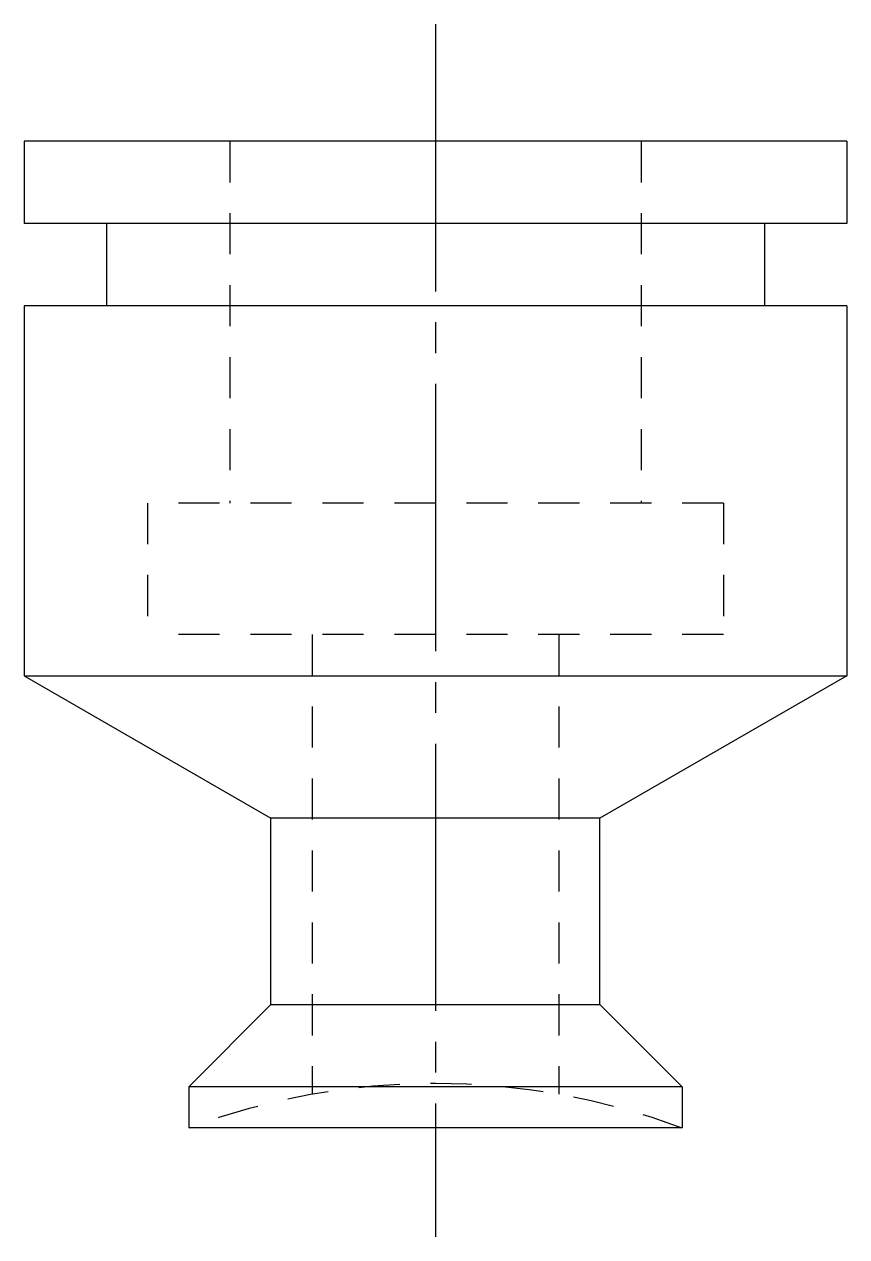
# Model space of a CAD drawing. Extents: x 10 to 139, y 10 to 113.
# Drawn here: x 129.44 to 139.44, y 98.62 to 113.37 of the extents above; entities outside this region: 2.
import ezdxf

# ---------------------------------------------------------------- set-up
doc = ezdxf.new("R2010")
doc.units = 0
doc.header["$LTSCALE"] = 0.25
doc.linetypes.add('CENTER', pattern=[17.5, 13, -1.5, 1.5, -1.5])
doc.linetypes.add('DASHED', pattern=[3.5, 2, -1.5])
doc.layers.get('0').update_dxf_attribs({"linetype": 'CONTINUOUS'})
doc.layers.add('CENTER', color=1, linetype='CENTER')

msp = doc.modelspace()

# ---------------------------------------------------------------- linework, layer by layer
for p, q in [((139.44, 111.944), (129.44, 111.944)), ((129.44, 111.944), (129.44, 110.944)), ((139.44, 111.944), (139.44, 110.944)), ((139.44, 110.944), (129.44, 110.944)), ((130.44, 110.944), (130.44, 109.944)), ((138.44, 110.944), (138.44, 109.944)), ((129.44, 109.944), (129.44, 105.444)), ((139.44, 109.944), (129.44, 109.944)), ((139.44, 109.944), (139.44, 105.444)), ((129.44, 105.444), (132.44, 103.712)), ((129.44, 105.444), (139.44, 105.444)), ((139.44, 105.444), (136.44, 103.712)), ((132.44, 101.444), (132.44, 103.712)), ((136.44, 103.712), (132.44, 103.712)), ((136.44, 101.444), (136.44, 103.712)), ((132.44, 101.444), (131.44, 100.444)), ((132.44, 101.444), (136.44, 101.444)), ((136.44, 101.444), (137.44, 100.444)), ((137.44, 100.444), (131.44, 100.444)), ((131.44, 100.444), (131.44, 99.944)), ((137.44, 100.444), (137.44, 99.944)), ((131.44, 100.319), (131.44, 100.319)), ((131.44, 100.194), (131.44, 100.194)), ((137.44, 99.944), (131.44, 99.944))]:
    msp.add_line(p, q)
at = {"color": 3, "linetype": 'DASHED'}
for p, q in [((131.94, 111.944), (131.94, 107.544)), ((136.94, 111.944), (136.94, 107.544)), ((137.94, 107.544), (130.94, 107.544)), ((130.94, 107.544), (130.94, 105.944)), ((137.94, 107.544), (137.94, 105.944)), ((137.94, 105.944), (130.94, 105.944)), ((132.94, 105.944), (132.94, 100.353)), ((135.94, 105.944), (135.94, 100.353))]:
    msp.add_line(p, q, dxfattribs=at)
msp.add_arc((134.44, 91.912), 8.573, 69.5172, 110.4827, dxfattribs=at)
at = {"layer": 'CENTER', "color": 1, "linetype": 'CENTER'}
msp.add_line((134.44, 113.367), (134.44, 98.62), dxfattribs=at)

# ---------------------------------------------------------------- texts
for s, p in [('SRP6', (10, 25)), ('SRP06', (10, 10))]:
    msp.add_text(s, height=4).set_placement(p)

doc.saveas('drawing.dxf')
